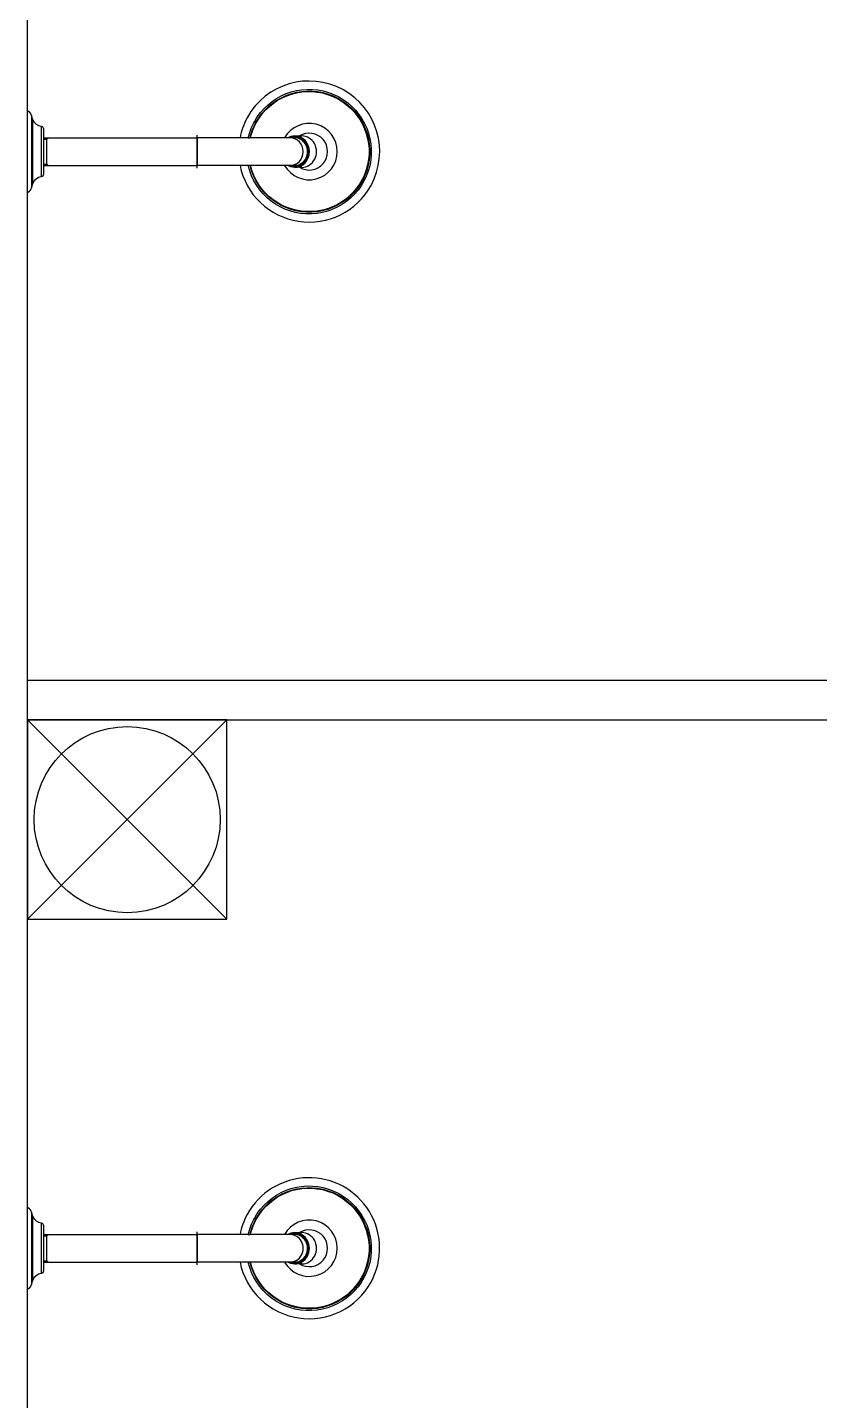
# Model space of a CAD drawing. Header units: millimetres. Extents: x 999 to 1260, y -38 to 225.
# Drawn here: x 1065.437 to 1066.034, y 77.84 to 78.873 of the extents above; entities that cross this region are included whole.
import ezdxf
from ezdxf.enums import TextEntityAlignment as Align

# ---------------------------------------------------------------- set-up
doc = ezdxf.new("R2010")
doc.units = ezdxf.units.MM
doc.linetypes.add('DASHDOT', pattern=[1, 0.5, -0.25, 0, -0.25])
doc.layers.add('I-ARQ', color=8, linetype='Continuous')
doc.styles.add('ROMANS', font='romans', dxfattribs={"oblique": 15})

# ---------------------------------------------------------------- blocks, each defined once
blk = doc.blocks.new('praça')
at = {"layer": 'I-ARQ'}
for p, q in [((1253.4708, 25.3444), (1259.4158, 25.3444)), ((1254.2158, 25.3444), (1254.0658, 25.1944)), ((1254.2158, 25.1944), (1254.0658, 25.3444)), ((1254.0658, 25.3444), (1254.0658, 25.1944)), ((1254.2158, 25.3444), (1254.0658, 25.3444)), ((1254.2158, 25.3444), (1254.2158, 24.1344)), ((1254.2158, 25.1944), (1254.2158, 25.3444)), ((1254.2458, 25.3444), (1254.2458, 24.1344)), ((1254.0658, 25.1944), (1254.2158, 25.1944))]:
    blk.add_line(p, q, dxfattribs=at)
at = {"layer": 'I-ARQ', "ltscale": 0.200747}
for points in [[(1253.7912, 25.3414, -0.164371), (1253.7874, 25.3444), (1253.8492, 25.3444, -0.164371), (1253.8455, 25.3414)], [(1254.6162, 25.3414, -0.164371), (1254.6124, 25.3444), (1254.6742, 25.3444, -0.164371), (1254.6705, 25.3414)]]:
    blk.add_lwpolyline(points, format="xyb", dxfattribs=at)
at = {"layer": 'I-ARQ'}
for points in [[(1253.8455, 25.3414), (1253.7912, 25.3414), (1253.7944, 25.3403), (1253.8423, 25.3403)], [(1254.6705, 25.3414), (1254.6162, 25.3414), (1254.6194, 25.3403), (1254.6673, 25.3403)]]:
    blk.add_lwpolyline(points, close=True, dxfattribs=at)
for points in [[(1253.7993, 25.3342, 0.280777), (1253.7944, 25.3403)], [(1253.8423, 25.3403, 0.280777), (1253.8374, 25.3342)], [(1254.6243, 25.3342, 0.280777), (1254.6194, 25.3403)], [(1254.6673, 25.3403, 0.280777), (1254.6624, 25.3342)], [(1253.8374, 25.3342, -0.377188), (1253.8354, 25.3324), (1253.8012, 25.3324, -0.377188), (1253.7993, 25.3342)], [(1254.6624, 25.3342, -0.377188), (1254.6604, 25.3324), (1254.6262, 25.3324, -0.377188), (1254.6243, 25.3342)], [(1253.808, 25.1845, 0.700978), (1253.7929, 25.0859, 1), (1253.8438, 25.1791, 0.07613), (1253.8287, 25.1845)], [(1254.633, 25.1845, 0.700978), (1254.6179, 25.0859, 1), (1254.6688, 25.1791, 0.07613), (1254.6537, 25.1845)], [(1253.8287, 25.1783, -0.06962), (1253.8408, 25.1737, -5.480122), (1253.808, 25.1783)], [(1254.6537, 25.1783, -0.06962), (1254.6658, 25.1737, -5.480122), (1254.633, 25.1783)], [(1253.808, 25.151, 3.836175), (1253.8287, 25.151)], [(1254.633, 25.151, 3.836175), (1254.6537, 25.151)], [(1253.8066, 25.1398, 1.802734), (1253.8301, 25.1398)], [(1254.6316, 25.1398, 1.802734), (1254.6551, 25.1398)]]:
    blk.add_lwpolyline(points, format="xyb", dxfattribs=at)
at = {"layer": 'I-ARQ', "ltscale": 0.352288}
for points in [[(1253.8374, 25.3342), (1253.7993, 25.3342)], [(1254.6624, 25.3342), (1254.6243, 25.3342)]]:
    blk.add_lwpolyline(points, dxfattribs=at)
at = {"layer": 'I-ARQ', "ltscale": 0.029062}
for points in [[(1253.809, 25.3324), (1253.809, 25.3301), (1253.808, 25.3283)], [(1253.8276, 25.3324), (1253.8276, 25.3301)], [(1254.634, 25.3324), (1254.634, 25.3301), (1254.633, 25.3283)], [(1254.6526, 25.3324), (1254.6526, 25.3301)]]:
    blk.add_lwpolyline(points, dxfattribs=at)
at = {"layer": 'I-ARQ'}
for points in [[(1253.808, 25.3324), (1253.808, 25.2168)], [(1253.8287, 25.3324), (1253.8287, 25.2168)], [(1254.633, 25.3324), (1254.633, 25.2168)], [(1254.6537, 25.3324), (1254.6537, 25.2168)]]:
    blk.add_lwpolyline(points, dxfattribs=at)
at = {"layer": 'I-ARQ', "ltscale": 0.242325}
for points in [[(1253.8287, 25.3301), (1253.808, 25.3301)], [(1254.6537, 25.3301), (1254.633, 25.3301)]]:
    blk.add_lwpolyline(points, dxfattribs=at)
at = {"layer": 'I-ARQ', "ltscale": 0.218093}
for points in [[(1253.8276, 25.3301), (1253.8102, 25.3301)], [(1254.6526, 25.3301), (1254.6352, 25.3301)]]:
    blk.add_lwpolyline(points, dxfattribs=at)
at = {"layer": 'I-ARQ', "ltscale": 0.025813}
for points in [[(1253.8276, 25.3301), (1253.8287, 25.3283)], [(1254.6526, 25.3301), (1254.6537, 25.3283)]]:
    blk.add_lwpolyline(points, dxfattribs=at)
at = {"layer": 'I-ARQ', "linetype": 'DASHDOT', "ltscale": 0.30975}
for points in [[(1253.8059, 25.2168), (1253.8307, 25.2168)], [(1254.6309, 25.2168), (1254.6557, 25.2168)]]:
    blk.add_lwpolyline(points, dxfattribs=at)
at = {"layer": 'I-ARQ', "ltscale": 0.06322}
for points in [[(1253.808, 25.1845), (1253.808, 25.2168)], [(1253.8287, 25.1845), (1253.8287, 25.2168)], [(1254.633, 25.1845), (1254.633, 25.2168)], [(1254.6537, 25.1845), (1254.6537, 25.2168)], [(1253.808, 25.151), (1253.808, 25.1845)], [(1253.8287, 25.1783), (1253.8287, 25.1845)], [(1254.633, 25.151), (1254.633, 25.1845)], [(1254.6537, 25.1783), (1254.6537, 25.1845)], [(1253.808, 25.1415), (1253.808, 25.151)], [(1253.8287, 25.1415), (1253.8287, 25.151)], [(1254.633, 25.1415), (1254.633, 25.151)], [(1254.6537, 25.1415), (1254.6537, 25.151)]]:
    blk.add_lwpolyline(points, dxfattribs=at)
at = {"layer": 'I-ARQ', "ltscale": 0.258125}
for points in [[(1253.8287, 25.2168), (1253.808, 25.2168)], [(1254.6537, 25.2168), (1254.633, 25.2168)]]:
    blk.add_lwpolyline(points, dxfattribs=at)
at = {"layer": 'I-ARQ', "ltscale": 0.06322}
for points in [[(1253.8287, 25.1783), (1253.8287, 25.1769, -0.067971), (1253.8402, 25.1725, -5.429636), (1253.808, 25.1769)], [(1253.8287, 25.151), (1253.8287, 25.1766, -0.067551), (1253.84, 25.1723, -5.416932), (1253.808, 25.1766)], [(1254.6537, 25.1783), (1254.6537, 25.1769, -0.067971), (1254.6652, 25.1725, -5.429636), (1254.633, 25.1769)], [(1254.6537, 25.151), (1254.6537, 25.1766, -0.067551), (1254.665, 25.1723, -5.416932), (1254.633, 25.1766)]]:
    blk.add_lwpolyline(points, format="xyb", dxfattribs=at)
at = {"layer": 'I-ARQ', "ltscale": 0.067122}
for points in [[(1253.8066, 25.138), (1253.8066, 25.1435, -0.128945), (1253.808, 25.1487)], [(1254.6316, 25.138), (1254.6316, 25.1435, -0.128945), (1254.633, 25.1487)]]:
    blk.add_lwpolyline(points, format="xyb", dxfattribs=at)
at = {"layer": 'I-ARQ', "ltscale": 0.067121}
for points in [[(1253.8301, 25.1434), (1253.8301, 25.1398)], [(1254.6551, 25.1434), (1254.6551, 25.1398)], [(1253.8301, 25.1398), (1253.8301, 25.138)], [(1254.6551, 25.1398), (1254.6551, 25.138)]]:
    blk.add_lwpolyline(points, dxfattribs=at)
at = {"layer": 'I-ARQ'}
blk.add_circle((1254.1408, 25.2694), 0.07, dxfattribs=at)
for centre, major_axis, ratio, start_param, end_param in [((1253.8183, 25.1436), (0.0113, 0), 0.939693, 2.733002, 6.691778), ((1253.8183, 25.1436), (0.0112, 0), 0.939693, 2.754136, 6.670644), ((1253.8183, 25.1434), (0.0118, 0), 0.939692, 3.141595, 6.283188), ((1253.8183, 25.1435), (0.0105, 0), 0.939705, 2.942134, 3.141542), ((1253.8183, 25.1435), (0.0105, 0), 0.939693, 3.141564, 4.21239), ((1253.8183, 25.1466), (0.0103, 0), 0.939693, 3.141592, 6.283185), ((1253.8183, 25.1429), (0.00722, 0.00722), 0.999995, 2.168491, 2.329507), ((1253.8183, 25.1435), (0.0105, 0), 0.939693, 4.212388, 6.283156), ((1253.8183, 25.1429), (0.00722, -0.00722), 0.999999, 0.812087, 0.973104), ((1253.8183, 25.1434), (0.0118, 0), 0.942388, -0.00082, 0.496804), ((1253.8183, 25.1435), (0.0105, 0), 0.93969, -0.000035, 0.199438), ((1254.6433, 25.1436), (0.0113, 0), 0.939693, 2.733001, 6.691776), ((1254.6433, 25.1436), (0.0112, 0), 0.939693, 2.754134, 6.670642), ((1254.6433, 25.1434), (0.0118, 0), 0.939692, 3.141598, 6.28319), ((1254.6433, 25.1435), (0.0105, 0), 0.939689, 2.94216, 3.141572), ((1254.6433, 25.1435), (0.0105, 0), 0.939693, 3.141561, 4.212386), ((1254.6433, 25.1466), (0.0103, 0), 0.939693, 3.141595, 6.283187), ((1254.6433, 25.1429), (0.00722, -0.00722), 0.999999, 3.73929, 3.900306), ((1254.6433, 25.1435), (0.0105, 0), 0.939692, 4.212389, 6.283156), ((1254.6433, 25.1429), (0.00722, -0.00722), 0.999999, 0.812087, 0.973104), ((1254.6433, 25.1434), (0.0118, 0), 0.942389, -0.000812, 0.496811), ((1254.6433, 25.1435), (0.0105, 0), 0.939699, -0.000012, 0.199459), ((1253.8183, 25.138), (0.0118, 0), 0.939693, 3.141565, 4.21239), ((1253.8183, 25.138), (0.0118, 0), 0.939693, 4.212389, 6.283156), ((1254.6433, 25.138), (0.0118, 0), 0.939693, 3.141564, 4.212389), ((1254.6433, 25.138), (0.0118, 0), 0.939693, 4.21239, 6.283157)]:
    blk.add_ellipse(centre, major_axis=major_axis, ratio=ratio, start_param=start_param, end_param=end_param, dxfattribs=at)
at = {"layer": 'I-ARQ', "width": 1, "flags": 3}
blk.add_attdef('CODIGO', text='', height=0.024, rotation=360, dxfattribs=at).set_placement((1257.0158, 34.8444), align=Align.MIDDLE)
at = {"layer": 'I-ARQ', "text_generation_flag": 4, "width": 1, "flags": 3}
blk.add_attdef('CODIGO', text='', height=0.024, rotation=360, dxfattribs=at).set_placement((1258.8708, 16.0277), align=Align.MIDDLE)
at = {"layer": 'I-ARQ', "style": 'ROMANS', "width": 1}
blk.add_attdef('0.00', (1278.7034, -45.8668), '', height=0.36, dxfattribs=at)

msp = doc.modelspace()

# ---------------------------------------------------------------- block references
at = {"layer": 'I-ARQ', "rotation": 90}
msp.add_blockref('praça', (1090.7819, -1175.8639), dxfattribs=at)

doc.saveas('drawing.dxf')
